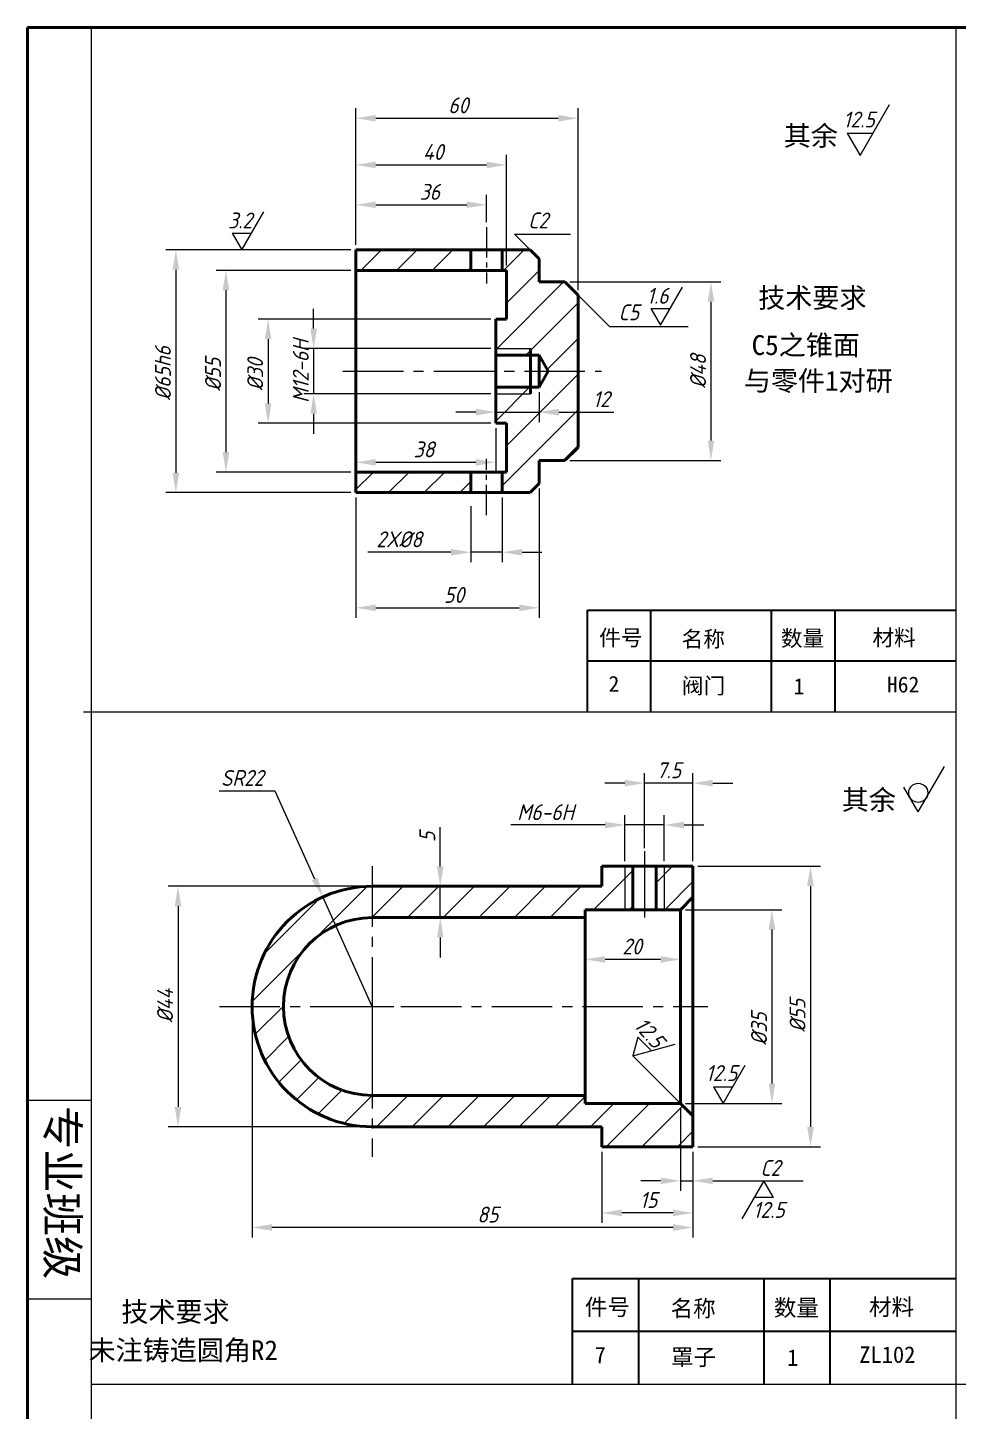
# Model space of a CAD drawing. Header units: millimetres. Extents: x 379 to 604, y 30 to 360.
# Drawn here: x 379 to 496.1, y 185.9 to 360 of the extents above; entities that cross this region are included whole.
import ezdxf

# ---------------------------------------------------------------- set-up
doc = ezdxf.new("R2010")
doc.units = ezdxf.units.MM
doc.header["$MEASUREMENT"] = 0
doc.linetypes.add('CENTER2', pattern=[28.575, 19.05, -3.175, 3.175, -3.175])
for name, color, linetype, lineweight in [('文字', 7, 'Continuous', 18), ('点划线', 4, 'CENTER2', 18), ('粗实线', 1, 'Continuous', 40), ('粗线', 7, 'Continuous', 40), ('细实线', 7, 'Continuous', 18), ('细线', 7, 'Continuous', 18)]:
    doc.layers.add(name, color=color, linetype=linetype, lineweight=lineweight)
doc.layers.add('结构线', color=2, linetype='Continuous')
doc.layers.add('边框', color=5, linetype='Continuous')
doc.styles.get("Standard").update_dxf_attribs({"font": 'SIMFANG.TTF'})
doc.styles.add('数字', font='isocp.shx', dxfattribs={"oblique": 15, "height": 2.5})
doc.dimstyles.new('Cai-68$0', dxfattribs={"dimscale": 0, "dimtxt": 2.5, "dimasz": 2.5, "dimexe": 1.25, "dimexo": 0.625, "dimtad": 1, "dimdec": 3, "dimdsep": 46, "dimtxsty": '数字', "dimcen": 0, "dimclrd": 256, "dimclre": 256, "dimclrt": 256, "dimaunit": 2, "dimazin": 2, "dimtfac": 1, "dimtdec": 3, "dimtmove": 0, "dimatfit": 3, "dimfxl": 0, "dimfrac": 2, "dimlwd": -1, "dimlwe": -1, "dimarcsym": 0})
doc.dimstyles.new('Cai-68$4', dxfattribs={"dimscale": 0, "dimtxt": 2.5, "dimasz": 2.5, "dimexe": 1.25, "dimexo": 0.625, "dimtad": 1, "dimtih": 1, "dimtoh": 1, "dimdec": 3, "dimdsep": 46, "dimtxsty": '数字', "dimcen": 0, "dimclrd": 256, "dimclre": 256, "dimclrt": 256, "dimadec": 0, "dimazin": 2, "dimtfac": 1, "dimtdec": 3, "dimtmove": 0, "dimatfit": 3, "dimfxl": 0, "dimlwd": -1, "dimlwe": -1, "dimarcsym": 0})

# ---------------------------------------------------------------- blocks, each defined once
blk = doc.blocks.new('*D2')
at = {"layer": 'Defpoints', "color": 0}
for p in [(437.95, 319.61), (415.02, 313.89), (437.95, 313.89)]:
    blk.add_point(p, dxfattribs=at)
at = {"layer": '文字'}
for p, q in [((415.02, 322.11), (415.02, 324.61)), ((437.32, 319.61), (413.77, 319.61)), ((415.02, 319.61), (415.02, 313.89)), ((437.32, 313.89), (413.77, 313.89)), ((415.02, 311.39), (415.02, 308.89))]:
    blk.add_line(p, q, dxfattribs=at)
for points in [[(414.61, 322.11), (415.44, 322.11), (415.02, 319.61)], [(414.61, 311.39), (415.44, 311.39), (415.02, 313.89)]]:
    blk.add_solid(points, dxfattribs=at)
at = {"layer": '文字', "insert": (413.4, 316.75), "char_height": 2, "attachment_point": 5, "rotation": 90, "style": '数字'}
blk.add_mtext('M12-6H', dxfattribs=at)
blk = doc.blocks.new('*D3')
at = {"layer": 'Defpoints', "color": 0}
for p in [(437.95, 323.3), (409.29, 310.2), (437.95, 310.2)]:
    blk.add_point(p, dxfattribs=at)
at = {"layer": '文字'}
for p, q in [((437.32, 323.3), (408.04, 323.3)), ((409.29, 320.8), (409.29, 312.7)), ((437.32, 310.2), (408.04, 310.2))]:
    blk.add_line(p, q, dxfattribs=at)
for points in [[(408.87, 320.8), (409.7, 320.8), (409.29, 323.3)], [(408.87, 312.7), (409.7, 312.7), (409.29, 310.2)]]:
    blk.add_solid(points, dxfattribs=at)
at = {"layer": '文字', "insert": (407.66, 316.34), "char_height": 2, "attachment_point": 5, "rotation": 90, "style": '数字'}
blk.add_mtext('%%c30', dxfattribs=at)
blk = doc.blocks.new('*D4')
at = {"layer": 'Defpoints', "color": 0}
for p in [(420.34, 329.44), (403.98, 304.06), (420.34, 304.06)]:
    blk.add_point(p, dxfattribs=at)
at = {"layer": '文字'}
for p, q in [((419.72, 329.44), (402.73, 329.44)), ((403.98, 326.94), (403.98, 306.56)), ((419.72, 304.06), (402.73, 304.06))]:
    blk.add_line(p, q, dxfattribs=at)
for points in [[(403.56, 326.94), (404.4, 326.94), (403.98, 329.44)], [(403.56, 306.56), (404.4, 306.56), (403.98, 304.06)]]:
    blk.add_solid(points, dxfattribs=at)
at = {"layer": '文字', "insert": (402.35, 316.34), "char_height": 2, "attachment_point": 5, "rotation": 90, "style": '数字'}
blk.add_mtext('%%c55', dxfattribs=at)
blk = doc.blocks.new('*D5')
at = {"layer": 'Defpoints', "color": 0}
for p in [(420.34, 332.03), (397.67, 301.47), (420.34, 301.47)]:
    blk.add_point(p, dxfattribs=at)
at = {"layer": '文字'}
for p, q in [((419.72, 332.03), (396.42, 332.03)), ((397.67, 329.53), (397.67, 303.97)), ((419.72, 301.47), (396.42, 301.47))]:
    blk.add_line(p, q, dxfattribs=at)
for points in [[(397.25, 329.53), (398.08, 329.53), (397.67, 332.03)], [(397.25, 303.97), (398.08, 303.97), (397.67, 301.47)]]:
    blk.add_solid(points, dxfattribs=at)
at = {"layer": '文字', "insert": (396.04, 316.49), "char_height": 2, "attachment_point": 5, "rotation": 90, "style": '数字'}
blk.add_mtext('%%c65h6', dxfattribs=at)
blk = doc.blocks.new('*D6')
at = {"layer": 'Defpoints', "color": 0}
for p in [(436.8, 337.7), (436.8, 334.88), (420.34, 332.03)]:
    blk.add_point(p, dxfattribs=at)
at = {"layer": '文字'}
for p, q in [((420.34, 332.65), (420.34, 338.95)), ((422.84, 337.7), (434.3, 337.7)), ((436.8, 335.5), (436.8, 338.95))]:
    blk.add_line(p, q, dxfattribs=at)
for points in [[(422.84, 338.12), (422.84, 337.29), (420.34, 337.7)], [(434.3, 338.12), (434.3, 337.29), (436.8, 337.7)]]:
    blk.add_solid(points, dxfattribs=at)
at = {"layer": '文字', "insert": (429.65, 339.33), "char_height": 2, "attachment_point": 5, "style": '数字'}
blk.add_mtext('36', dxfattribs=at)
blk = doc.blocks.new('*D7')
at = {"layer": 'Defpoints', "color": 0}
for p in [(439.31, 342.72), (420.34, 332.03), (439.31, 329.44)]:
    blk.add_point(p, dxfattribs=at)
at = {"layer": '文字'}
for p, q in [((420.34, 332.65), (420.34, 343.97)), ((439.31, 330.06), (439.31, 343.97)), ((422.84, 342.72), (436.81, 342.72))]:
    blk.add_line(p, q, dxfattribs=at)
for points in [[(422.84, 343.14), (422.84, 342.3), (420.34, 342.72)], [(436.81, 343.14), (436.81, 342.3), (439.31, 342.72)]]:
    blk.add_solid(points, dxfattribs=at)
at = {"layer": '文字', "insert": (430.08, 344.35), "char_height": 2, "attachment_point": 5, "style": '数字'}
blk.add_mtext('40', dxfattribs=at)
blk = doc.blocks.new('*D8')
at = {"layer": 'Defpoints', "color": 0}
for p in [(448.33, 348.6), (420.34, 332.03), (448.33, 326.33)]:
    blk.add_point(p, dxfattribs=at)
at = {"layer": '文字'}
for p, q in [((420.34, 332.65), (420.34, 349.85)), ((422.84, 348.6), (445.83, 348.6)), ((448.33, 326.96), (448.33, 349.85))]:
    blk.add_line(p, q, dxfattribs=at)
for points in [[(422.84, 349.01), (422.84, 348.18), (420.34, 348.6)], [(445.83, 349.01), (445.83, 348.18), (448.33, 348.6)]]:
    blk.add_solid(points, dxfattribs=at)
at = {"layer": '文字', "insert": (433.24, 350.22), "char_height": 2, "attachment_point": 5, "style": '数字'}
blk.add_mtext('60', dxfattribs=at)
blk = doc.blocks.new('*D9')
at = {"layer": 'Defpoints', "color": 0}
for p in [(438.78, 301.47), (434.82, 300.41), (434.82, 293.96)]:
    blk.add_point(p, dxfattribs=at)
at = {"layer": '文字'}
for p, q in [((434.82, 299.78), (434.82, 292.71)), ((438.78, 300.85), (438.78, 292.71)), ((432.32, 293.96), (421.85, 293.96)), ((438.78, 293.96), (434.82, 293.96)), ((441.28, 293.96), (443.78, 293.96))]:
    blk.add_line(p, q, dxfattribs=at)
for points in [[(432.32, 294.38), (432.32, 293.54), (434.82, 293.96)], [(441.28, 294.38), (441.28, 293.54), (438.78, 293.96)]]:
    blk.add_solid(points, dxfattribs=at)
at = {"layer": '文字', "insert": (425.79, 295.59), "char_height": 2, "attachment_point": 5, "style": '数字'}
blk.add_mtext('2X%%c8', dxfattribs=at)
blk = doc.blocks.new('*D10')
at = {"layer": 'Defpoints', "color": 0}
for p in [(420.34, 301.47), (443.41, 302.6), (443.41, 286.97)]:
    blk.add_point(p, dxfattribs=at)
at = {"layer": '文字'}
for p, q in [((443.41, 301.98), (443.41, 285.72)), ((420.34, 300.85), (420.34, 285.72)), ((422.84, 286.97), (440.91, 286.97))]:
    blk.add_line(p, q, dxfattribs=at)
for points in [[(422.84, 287.38), (422.84, 286.55), (420.34, 286.97)], [(440.91, 287.38), (440.91, 286.55), (443.41, 286.97)]]:
    blk.add_solid(points, dxfattribs=at)
at = {"layer": '文字', "insert": (432.7, 288.59), "char_height": 2, "attachment_point": 5, "style": '数字'}
blk.add_mtext('50', dxfattribs=at)
blk = doc.blocks.new('*D11')
at = {"layer": 'Defpoints', "color": 0}
for p in [(446.67, 327.99), (446.67, 305.51), (465.06, 305.51)]:
    blk.add_point(p, dxfattribs=at)
at = {"layer": '文字'}
for p, q in [((447.29, 327.99), (466.31, 327.99)), ((465.06, 325.49), (465.06, 308.01)), ((447.29, 305.51), (466.31, 305.51))]:
    blk.add_line(p, q, dxfattribs=at)
for points in [[(464.65, 325.49), (465.48, 325.49), (465.06, 327.99)], [(464.65, 308.01), (465.48, 308.01), (465.06, 305.51)]]:
    blk.add_solid(points, dxfattribs=at)
at = {"layer": '文字', "insert": (463.44, 316.73), "char_height": 2, "attachment_point": 5, "rotation": 90, "style": '数字'}
blk.add_mtext('%%c48', dxfattribs=at)
blk = doc.blocks.new('*D12')
at = {"layer": 'Defpoints', "color": 0}
for p in [(437.95, 313.89), (443.41, 314.74), (443.41, 311.6)]:
    blk.add_point(p, dxfattribs=at)
at = {"layer": '文字'}
for p, q in [((443.41, 314.11), (443.41, 310.35)), ((435.45, 311.6), (432.95, 311.6)), ((437.95, 313.27), (437.95, 310.35)), ((437.95, 311.6), (443.41, 311.6)), ((445.91, 311.6), (452.82, 311.6))]:
    blk.add_line(p, q, dxfattribs=at)
for points in [[(435.45, 312.02), (435.45, 311.19), (437.95, 311.6)], [(445.91, 312.02), (445.91, 311.19), (443.41, 311.6)]]:
    blk.add_solid(points, dxfattribs=at)
at = {"layer": '文字', "insert": (451.25, 313.23), "char_height": 2, "attachment_point": 5, "style": '数字'}
blk.add_mtext('12', dxfattribs=at)
blk = doc.blocks.new('*D15')
at = {"layer": 'Defpoints', "color": 0}
for p in [(437.95, 310.2), (420.34, 307.23), (420.34, 305.28)]:
    blk.add_point(p, dxfattribs=at)
at = {"layer": '文字'}
for p, q in [((437.95, 309.58), (437.95, 304.03)), ((420.34, 306.61), (420.34, 304.03)), ((435.45, 305.28), (422.84, 305.28))]:
    blk.add_line(p, q, dxfattribs=at)
for points in [[(422.84, 305.7), (422.84, 304.87), (420.34, 305.28)], [(435.45, 305.7), (435.45, 304.87), (437.95, 305.28)]]:
    blk.add_solid(points, dxfattribs=at)
at = {"layer": '文字', "insert": (428.92, 306.91), "char_height": 2, "attachment_point": 5, "style": '数字'}
blk.add_mtext('38', dxfattribs=at)
blk = doc.blocks.new('*D38')
at = {"layer": 'Defpoints', "color": 0}
for p in [(461.22, 248.97), (461.22, 224.58), (472.74, 224.58)]:
    blk.add_point(p, dxfattribs=at)
at = {"layer": '文字'}
for p, q in [((461.85, 248.97), (473.99, 248.97)), ((472.74, 246.47), (472.74, 227.08)), ((461.85, 224.58), (473.99, 224.58))]:
    blk.add_line(p, q, dxfattribs=at)
for points in [[(472.33, 246.47), (473.16, 246.47), (472.74, 248.97)], [(472.33, 227.08), (473.16, 227.08), (472.74, 224.58)]]:
    blk.add_solid(points, dxfattribs=at)
at = {"layer": '文字', "insert": (471.12, 233.97), "char_height": 2, "attachment_point": 5, "rotation": 90, "style": '数字'}
blk.add_mtext('%%c35', dxfattribs=at)
blk = doc.blocks.new('*D39')
at = {"layer": 'Defpoints', "color": 0}
for p in [(462.8, 254.44), (462.8, 219.12), (477.6, 219.12)]:
    blk.add_point(p, dxfattribs=at)
at = {"layer": '文字'}
for p, q in [((463.42, 254.44), (478.85, 254.44)), ((477.6, 251.94), (477.6, 221.62)), ((463.42, 219.12), (478.85, 219.12))]:
    blk.add_line(p, q, dxfattribs=at)
for points in [[(477.18, 251.94), (478.02, 251.94), (477.6, 254.44)], [(477.18, 221.62), (478.02, 221.62), (477.6, 219.12)]]:
    blk.add_solid(points, dxfattribs=at)
at = {"layer": '文字', "insert": (475.97, 235.64), "char_height": 2, "attachment_point": 5, "rotation": 90, "style": '数字'}
blk.add_mtext('%%c55', dxfattribs=at)
blk = doc.blocks.new('*D40')
at = {"layer": 'Defpoints', "color": 0}
for p in [(449.23, 242.71), (461.22, 242.01), (449.23, 241.88)]:
    blk.add_point(p, dxfattribs=at)
at = {"layer": '文字'}
for p, q in [((449.23, 242.5), (449.23, 243.96)), ((461.22, 242.64), (461.22, 243.96)), ((458.72, 242.71), (451.73, 242.71))]:
    blk.add_line(p, q, dxfattribs=at)
for points in [[(451.73, 243.12), (451.73, 242.29), (449.23, 242.71)], [(458.72, 243.12), (458.72, 242.29), (461.22, 242.71)]]:
    blk.add_solid(points, dxfattribs=at)
at = {"layer": '文字', "insert": (455.12, 244.33), "char_height": 2, "attachment_point": 5, "style": '数字'}
blk.add_mtext('20', dxfattribs=at)
blk = doc.blocks.new('*D41')
at = {"layer": 'Defpoints', "color": 0}
for p in [(459.17, 259.63), (454.23, 254.44), (459.17, 254.44)]:
    blk.add_point(p, dxfattribs=at)
at = {"layer": '文字'}
for p, q in [((451.73, 259.63), (439.86, 259.63)), ((454.23, 255.06), (454.23, 260.88)), ((459.17, 259.63), (454.23, 259.63)), ((459.17, 255.06), (459.17, 260.88)), ((461.67, 259.63), (464.17, 259.63))]:
    blk.add_line(p, q, dxfattribs=at)
for points in [[(451.73, 260.04), (451.73, 259.21), (454.23, 259.63)], [(461.67, 260.04), (461.67, 259.21), (459.17, 259.63)]]:
    blk.add_solid(points, dxfattribs=at)
at = {"layer": '文字', "insert": (444.23, 261.25), "char_height": 2, "attachment_point": 5, "style": '数字'}
blk.add_mtext('M6-6H', dxfattribs=at)
blk = doc.blocks.new('*D42')
at = {"layer": 'Defpoints', "color": 0}
for p in [(456.7, 264.9), (456.7, 256.07), (462.8, 254.44)]:
    blk.add_point(p, dxfattribs=at)
at = {"layer": '文字'}
for p, q in [((454.2, 264.9), (451.7, 264.9)), ((456.7, 256.7), (456.7, 266.15)), ((462.8, 264.9), (456.7, 264.9)), ((462.8, 255.06), (462.8, 266.15)), ((465.3, 264.9), (467.8, 264.9))]:
    blk.add_line(p, q, dxfattribs=at)
for points in [[(454.2, 265.31), (454.2, 264.48), (456.7, 264.9)], [(465.3, 265.31), (465.3, 264.48), (462.8, 264.9)]]:
    blk.add_solid(points, dxfattribs=at)
at = {"layer": '文字', "insert": (459.75, 266.52), "char_height": 2, "attachment_point": 5, "style": '数字'}
blk.add_mtext('7.5', dxfattribs=at)
blk = doc.blocks.new('*D43')
at = {"layer": 'Defpoints', "color": 0}
for p in [(430.83, 251.91), (430.55, 247.97), (430.97, 247.97)]:
    blk.add_point(p, dxfattribs=at)
at = {"layer": '文字'}
for p, q in [((430.97, 254.41), (430.97, 259.35)), ((430.97, 247.97), (430.97, 251.91)), ((431.45, 251.91), (432.22, 251.91)), ((431.18, 247.97), (432.22, 247.97)), ((430.97, 245.47), (430.97, 242.97))]:
    blk.add_line(p, q, dxfattribs=at)
for points in [[(430.55, 254.41), (431.38, 254.41), (430.97, 251.91)], [(430.55, 245.47), (431.38, 245.47), (430.97, 247.97)]]:
    blk.add_solid(points, dxfattribs=at)
at = {"layer": '文字', "insert": (429.34, 258.13), "char_height": 2, "attachment_point": 5, "rotation": 90, "style": '数字'}
blk.add_mtext('5', dxfattribs=at)
blk = doc.blocks.new('*D44')
at = {"layer": 'Defpoints', "color": 0}
for p in [(416.18, 250.57), (422.41, 236.78)]:
    blk.add_point(p, dxfattribs=at)
at = {"layer": '文字'}
for p, q in [((403.11, 263.93), (410.15, 263.93)), ((410.15, 263.93), (415.15, 252.85)), ((422.41, 236.78), (416.18, 250.57))]:
    blk.add_line(p, q, dxfattribs=at)
blk.add_solid([(415.53, 253.02), (414.77, 252.68), (416.18, 250.57)], dxfattribs=at)
at = {"layer": '文字', "insert": (406.03, 265.55), "char_height": 2, "attachment_point": 5, "style": '数字'}
blk.add_mtext('SR22', dxfattribs=at)
blk = doc.blocks.new('*D45')
at = {"layer": 'Defpoints', "color": 0}
for p in [(422.41, 251.91), (397.94, 221.64), (422.41, 221.64)]:
    blk.add_point(p, dxfattribs=at)
at = {"layer": '文字'}
for p, q in [((421.78, 251.91), (396.69, 251.91)), ((397.94, 249.41), (397.94, 224.14)), ((421.78, 221.64), (396.69, 221.64))]:
    blk.add_line(p, q, dxfattribs=at)
for points in [[(397.52, 249.41), (398.35, 249.41), (397.94, 251.91)], [(397.52, 224.14), (398.35, 224.14), (397.94, 221.64)]]:
    blk.add_solid(points, dxfattribs=at)
at = {"layer": '文字', "insert": (396.31, 236.88), "char_height": 2, "attachment_point": 5, "rotation": 90, "style": '数字'}
blk.add_mtext('%%c44', dxfattribs=at)
blk = doc.blocks.new('*D47')
at = {"layer": 'Defpoints', "color": 0}
for p in [(451.33, 219.12), (462.8, 219.12), (451.33, 210.8)]:
    blk.add_point(p, dxfattribs=at)
at = {"layer": '文字'}
for p, q in [((451.33, 218.49), (451.33, 209.55)), ((462.8, 218.49), (462.8, 209.55)), ((460.3, 210.8), (453.83, 210.8))]:
    blk.add_line(p, q, dxfattribs=at)
for points in [[(453.83, 211.21), (453.83, 210.38), (451.33, 210.8)], [(460.3, 211.21), (460.3, 210.38), (462.8, 210.8)]]:
    blk.add_solid(points, dxfattribs=at)
at = {"layer": '文字', "insert": (457.2, 212.42), "char_height": 2, "attachment_point": 5, "style": '数字'}
blk.add_mtext('15', dxfattribs=at)
blk = doc.blocks.new('*D48')
at = {"layer": 'Defpoints', "color": 0}
for p in [(407.27, 236.78), (462.8, 219.12), (407.27, 208.96)]:
    blk.add_point(p, dxfattribs=at)
at = {"layer": '文字'}
for p, q in [((407.27, 236.15), (407.27, 207.71)), ((462.8, 218.49), (462.8, 207.71)), ((460.3, 208.96), (409.77, 208.96))]:
    blk.add_line(p, q, dxfattribs=at)
for points in [[(409.77, 209.38), (409.77, 208.54), (407.27, 208.96)], [(460.3, 209.38), (460.3, 208.54), (462.8, 208.96)]]:
    blk.add_solid(points, dxfattribs=at)
at = {"layer": '文字', "insert": (436.96, 210.59), "char_height": 2, "attachment_point": 5, "style": '数字'}
blk.add_mtext('85', dxfattribs=at)

msp = doc.modelspace()

# ---------------------------------------------------------------- hatches: boundary and pattern name
at = {"layer": '文字'}
h = msp.add_hatch(dxfattribs=at)
h.set_pattern_fill('ANSI31', color=0, style=0)
h.set_pattern_definition([(45, (6.0543, 17.7798), (-2.245064, 2.245064), [])])
h.paths.add_polyline_path([(434.8179, 329.4369), (434.8179, 332.0288), (420.3443, 332.0288), (420.3443, 329.4369)])
h.paths.add_polyline_path([(439.3069, 323.2994), (437.9497, 323.2994), (437.9497, 319.6058), (442.3486, 319.6058), (442.3486, 318.7613), (443.4149, 318.7613), (444.576, 316.7501), (448.3293, 316.7501), (448.3293, 326.3313), (446.6667, 327.9939), (443.4149, 327.9939), (443.4149, 330.896), (442.2821, 332.0288), (438.7849, 332.0288), (438.7849, 329.4369), (439.3069, 329.4369)])
h.paths.add_polyline_path([(437.9497, 319.6058), (437.9497, 318.7613), (442.3486, 318.7613), (442.3486, 319.6058)], flags=16)
h.paths.add_polyline_path([(437.9497, 314.739), (437.9497, 313.8944), (442.3486, 313.8944), (442.3486, 314.739)])
h.paths.add_polyline_path([(439.3069, 304.0634), (438.7849, 304.0634), (438.7849, 301.4715), (442.2821, 301.4715), (443.4149, 302.6042), (443.4149, 305.5064), (446.6667, 305.5064), (448.3293, 307.169), (448.3293, 316.7501), (444.576, 316.7501), (443.4149, 314.739), (442.3486, 314.739), (442.3486, 313.8944), (437.9497, 313.8944), (437.9497, 310.2008), (439.3069, 310.2008)])
h.paths.add_polyline_path([(434.8179, 301.4715), (434.8179, 304.0634), (420.3443, 304.0634), (420.3443, 301.4715)])
h = msp.add_hatch(dxfattribs=at)
h.set_pattern_fill('ANSI31', color=0, style=0)
h.set_pattern_definition([(45, (6.0543, 15.7778), (-2.245064, 2.245064), [])])
h.paths.add_polyline_path([(449.2295, 247.97), (449.2295, 248.97), (454.2251, 248.97), (454.2251, 254.4357), (451.3332, 254.4357), (451.3332, 251.9131), (422.4075, 251.9131), (422.4075, 247.97)])
h.paths.add_polyline_path([(455.2251, 254.4357), (454.2251, 254.4357), (454.2251, 248.97), (455.2251, 248.97)])
h.paths.add_polyline_path([(458.1702, 248.97), (459.1702, 248.97), (459.1702, 254.4357), (458.1702, 254.4357)])
h.paths.add_polyline_path([(462.7983, 254.4357), (459.1702, 254.4357), (459.1702, 248.97), (461.2206, 248.97), (462.7983, 250.5477)])
h.paths.add_polyline_path([(407.2715, 236.7771), (411.2146, 236.7771, -0.41421356), (422.4075, 247.97), (422.4075, 251.9131, 0.41421356)])
h.paths.add_polyline_path([(411.2146, 236.7771), (407.2715, 236.7771, 0.41421356), (422.4075, 221.6412), (422.4075, 225.5843, -0.41421356)])
h.paths.add_polyline_path([(422.4075, 225.5843), (422.4075, 221.6412), (451.3332, 221.6412), (451.3332, 219.1185), (462.7983, 219.1185), (462.7983, 223.0065), (461.2206, 224.5843), (449.2295, 224.5843), (449.2295, 225.5843)])

# ---------------------------------------------------------------- linework, layer by layer
at = {"layer": '文字', "color": 0}
for p, q in [((495.8965, 360), (495.8965, 30)), ((442.2821, 332.0288), (440.3061, 334.0049)), ((440.3061, 334.0049), (447.377, 334.0049)), ((448.3293, 326.3313), (452.2732, 322.3874)), ((386.0543, 273.883), (495.8965, 273.883)), ((461.2206, 224.5843), (455.2164, 230.5884)), ((387, 189.2455), (596, 189.2455))]:
    msp.add_line(p, q, dxfattribs=at)
at = {"layer": '文字'}
for p, q in [((483.8445, 343.9233), (487.5396, 350.3233)), ((482.2279, 346.7233), (485.4611, 346.7233)), ((482.2279, 346.7233), (483.8445, 343.9233)), ((405.9874, 332.0288), (408.7587, 336.8288)), ((404.775, 334.1288), (407.1999, 334.1288)), ((404.775, 334.1288), (405.9874, 332.0288)), ((458.7131, 322.5488), (461.4844, 327.3488)), ((457.5007, 324.6488), (459.9256, 324.6488)), ((457.5007, 324.6488), (458.7131, 322.5488)), ((455.844, 232.9306), (455.2164, 230.5884)), ((455.2164, 230.5884), (460.5702, 232.0229)), ((455.844, 232.9306), (457.5587, 231.216)), ((466.6104, 224.5843), (469.3817, 229.3843)), ((465.3979, 226.6843), (467.8228, 226.6843)), ((465.3979, 226.6843), (466.6104, 224.5843)), ((461.2206, 223.9593), (461.2206, 213.5848)), ((462.7983, 218.4935), (462.7983, 213.5848)), ((458.7206, 214.8348), (456.2206, 214.8348)), ((461.2206, 214.8348), (462.7983, 214.8348)), ((465.2983, 214.8348), (476.6649, 214.8348)), ((471.7124, 214.8348), (468.9411, 210.0348)), ((472.9248, 212.7348), (471.7124, 214.8348)), ((472.9248, 212.7348), (470.5, 212.7348))]:
    msp.add_line(p, q, dxfattribs=at)
at = {"layer": '文字', "linetype": 'Continuous'}
for q in [(494.4889, 267.0101), (489.3778, 264.3928)]:
    msp.add_line((491.1778, 261.2751), q, dxfattribs=at)
at = {"layer": '文字'}
msp.add_circle((491.1778, 263.6751), 1.2, dxfattribs=at)
for points in [[(458.7206, 215.2515), (458.7206, 214.4182), (461.2206, 214.8348)], [(465.2983, 215.2515), (465.2983, 214.4182), (462.7983, 214.8348)]]:
    msp.add_solid(points, dxfattribs=at)
at = {"layer": '点划线', "color": 0, "ltscale": 0.2}
for p, q in [((436.8014, 334.8792), (436.8014, 327.7853)), ((436.8014, 298.6211), (436.8014, 305.715))]:
    msp.add_line(p, q, dxfattribs=at)
at = {"layer": '点划线', "color": 0, "ltscale": 0.4}
for p, q in [((418.7145, 316.7501), (451.2857, 316.7501)), ((422.4075, 254.4357), (422.4075, 217.8572)), ((403.1587, 236.7771), (464.6917, 236.7771))]:
    msp.add_line(p, q, dxfattribs=at)
at = {"layer": '点划线', "color": 0}
msp.add_line((456.6976, 256.3277), (456.6976, 247.97), dxfattribs=at)
at = {"layer": '粗实线', "color": 0}
for p, q in [((420.3443, 316.7501), (420.3443, 332.0288)), ((420.3443, 332.0288), (442.2821, 332.0288)), ((434.8179, 332.0288), (434.8179, 329.4369)), ((438.7849, 332.0288), (438.7849, 329.4369)), ((442.2821, 332.0288), (443.4149, 330.896)), ((443.4149, 330.896), (443.4149, 327.9939)), ((420.3443, 329.4369), (439.3069, 329.4369)), ((439.3069, 329.4369), (439.3069, 323.2994)), ((443.4149, 327.9939), (446.6667, 327.9939)), ((446.6667, 327.9939), (448.3293, 326.3313)), ((448.3293, 326.3313), (448.3293, 316.7501)), ((439.3069, 323.2994), (437.9497, 323.2994)), ((437.9497, 323.2994), (437.9497, 316.7501)), ((437.9497, 318.7613), (443.4149, 318.7613)), ((442.3486, 319.6058), (442.3486, 316.7501)), ((443.4149, 318.7613), (443.4149, 316.7501)), ((443.4149, 318.7613), (444.576, 316.7501)), ((420.3443, 316.7501), (420.3443, 301.4715)), ((437.9497, 310.2008), (437.9497, 316.7501)), ((442.3486, 313.8944), (442.3486, 316.7501)), ((443.4149, 314.739), (444.576, 316.7501)), ((443.4149, 314.739), (443.4149, 316.7501)), ((448.3293, 307.169), (448.3293, 316.7501)), ((437.9497, 314.739), (443.4149, 314.739)), ((439.3069, 310.2008), (437.9497, 310.2008)), ((439.3069, 304.0634), (439.3069, 310.2008)), ((446.6667, 305.5064), (448.3293, 307.169)), ((443.4149, 305.5064), (446.6667, 305.5064)), ((443.4149, 302.6042), (443.4149, 305.5064)), ((420.3443, 304.0634), (439.3069, 304.0634)), ((434.8179, 301.4715), (434.8179, 304.0634)), ((438.7849, 301.4715), (438.7849, 304.0634)), ((420.3443, 301.4715), (442.2821, 301.4715)), ((442.2821, 301.4715), (443.4149, 302.6042)), ((462.7983, 254.4357), (451.3332, 254.4357)), ((451.3332, 254.4357), (451.3332, 251.9131)), ((455.2251, 254.4357), (455.2251, 248.97)), ((458.1702, 254.4357), (458.1702, 248.97)), ((462.7983, 236.7771), (462.7983, 254.4357)), ((451.3332, 251.9131), (422.4075, 251.9131)), ((449.2295, 248.97), (449.2295, 236.7771)), ((449.2295, 248.97), (461.2206, 248.97)), ((461.2206, 248.97), (462.7983, 250.5477)), ((461.2206, 248.97), (461.2206, 236.7771)), ((449.2295, 247.97), (422.4075, 247.97)), ((449.2295, 224.5843), (449.2295, 236.7771)), ((461.2206, 224.5843), (461.2206, 236.7771)), ((462.7983, 236.7771), (462.7983, 219.1185)), ((449.2295, 225.5843), (422.4075, 225.5843)), ((449.2295, 224.5843), (461.2206, 224.5843)), ((461.2206, 224.5843), (462.7983, 223.0065)), ((451.3332, 221.6412), (422.4075, 221.6412)), ((451.3332, 219.1185), (451.3332, 221.6412)), ((462.7983, 219.1185), (451.3332, 219.1185))]:
    msp.add_line(p, q, dxfattribs=at)
for radius in [15.136, 11.1929]:
    msp.add_arc((422.4075, 236.7771), radius, 90, 270, dxfattribs=at)
at = {"layer": '粗线', "color": 0}
msp.add_lwpolyline([(379, 360), (379, 30), (604, 30), (604, 360)], close=True, dxfattribs=at)
at = {"layer": '细实线'}
for p, q in [((452.2732, 322.3874), (462.1922, 322.3874)), ((422.4075, 239.8044), (422.4075, 231.328)), ((419.2265, 236.7771), (425.1341, 236.7771))]:
    msp.add_line(p, q, dxfattribs=at)
at = {"layer": '细实线', "color": 0}
for p, q in [((437.9497, 319.6058), (442.3486, 319.6058)), ((437.9497, 313.8944), (442.3486, 313.8944)), ((454.2251, 254.4357), (454.2251, 248.97)), ((459.1702, 254.4357), (459.1702, 248.97))]:
    msp.add_line(p, q, dxfattribs=at)
at = {"layer": '细线', "color": 0}
for p, q in [((387, 360), (387, 30)), ((379, 225), (387, 225)), ((379, 200), (387, 200))]:
    msp.add_line(p, q, dxfattribs=at)
at = {"layer": '边框', "color": 0}
msp.add_line((443.4149, 327.9939), (446.6667, 327.9939), dxfattribs=at)
at = {"layer": '边框', "color": 0, "linetype": 'Continuous'}
for p, q in [((449.4965, 286.683), (495.8965, 286.683)), ((449.4965, 273.883), (449.4965, 286.683)), ((457.4965, 273.883), (457.4965, 286.683)), ((472.6965, 273.883), (472.6965, 286.683)), ((480.6965, 273.883), (480.6965, 286.683)), ((449.4965, 280.283), (495.8965, 280.283)), ((447.6405, 202.5575), (495.8965, 202.5575)), ((447.6405, 189.2455), (447.6405, 202.5575)), ((455.9605, 189.2455), (455.9605, 202.5575)), ((471.7685, 189.2455), (471.7685, 202.5575)), ((480.0885, 189.2455), (480.0885, 202.5575)), ((447.6405, 195.9015), (495.8965, 195.9015))]:
    msp.add_line(p, q, dxfattribs=at)

# ---------------------------------------------------------------- texts
at = {"color": 0, "lineweight": 5, "insert": (385.3788, 224.2646), "char_height": 4, "width": 23.3701, "attachment_point": 1, "rotation": 270}
msp.add_mtext('{\\f仿宋_GB2312|b0|i0|c134|p49;专业班级}', dxfattribs=at)
at = {"layer": '文字', "insert": (472.5442, 216.46), "char_height": 2, "attachment_point": 5, "style": '数字'}
msp.add_mtext('C2', dxfattribs=at)
at = {"layer": '细实线', "color": 0}
for s, p in [('其余', (474.228, 345.1403)), ('技术要求', (471.0151, 324.7405)), ('C5之锥面 ', (470.191, 318.7923)), (' 与零件1对研', (467.5031, 314.2992)), ('其余 ', (481.5484, 261.5458)), ('技术要求 ', (390.7999, 197.1025)), (' 未注铸造圆角R2', (384.9672, 192.2691))]:
    msp.add_text(s, height=2.5, dxfattribs=at).set_placement(p)
at = {"layer": '细实线', "char_height": 2, "width": 2.214761, "attachment_point": 1, "style": '数字'}
for s, insert in [('12.5', (481.7257, 349.4318)), ('3.2', (404.2522, 336.7309)), ('C2', (442.0346, 336.7309)), ('1.6', (456.9779, 327.2509)), ('C5', (453.4208, 325.1682)), ('12.5', (464.4072, 229.4012)), ('12.5', (470.3808, 212.1774))]:
    msp.add_mtext(s, dxfattribs=dict(at, insert=insert))
at = {"layer": '细实线', "insert": (456.74, 235.6383), "char_height": 2, "width": 2.214761, "attachment_point": 1, "rotation": 311.844021, "style": '数字'}
msp.add_mtext('12.5', dxfattribs=at)
at = {"layer": '结构线', "color": 0}
for s, height, p in [('件号', 2, (450.988, 282.2087)), ('名称', 2, (461.3697, 282.045)), ('数量', 2, (473.8728, 282.1259)), ('材料', 2, (485.3989, 282.2107)), ('2', 2, (452.1615, 276.3955)), ('阀门', 2, (461.4043, 276.1541)), ('1', 2, (475.4799, 276.0937)), ('H62', 2, (487.2253, 276.3162)), ('件号', 2.08, (449.1916, 197.9042)), ('数量', 2.08, (472.9919, 197.818)), ('材料', 2.08, (484.979, 197.9062)), ('名称', 2.08, (459.9886, 197.7339)), ('7', 2.08, (450.4121, 191.8585)), ('罩子', 2.08, (460.0246, 191.6074)), ('1', 2.08, (474.6632, 191.5446)), ('ZL102', 2.08, (483.7402, 191.9185))]:
    msp.add_text(s, height=height, dxfattribs=at).set_placement(p)

# ---------------------------------------------------------------- dimensions: what is measured, and where the dimension line sits
at = {"layer": '文字', "color": 0}
for base, p1, p2, text, picture, middle in [((448.3293, 348.5976), (420.3443, 332.0288), (448.3293, 326.3313), '60', '*D8', (433.2358, 348.5976)), ((439.3069, 342.7213), (420.3443, 332.0288), (439.3069, 329.4369), '40', '*D7', (430.0804, 342.7213)), ((436.8014, 337.7049), (420.3443, 332.0288), (436.8014, 334.8792), '36', '*D6', (429.6501, 337.7049)), ((443.4149, 311.6023), (437.9497, 313.8944), (443.4149, 314.739), '12', '*D12', (451.2495, 311.6023)), ((420.3443, 305.2828), (437.9497, 310.2008), (420.3443, 307.234), '38', '*D15', (428.9249, 305.2828)), ((443.4149, 286.9666), (420.3443, 301.4715), (443.4149, 302.6042), '50', '*D10', (432.7039, 286.9666)), ((434.8179, 293.9609), (438.7849, 301.4715), (434.8179, 300.4085), '2X%%c8', '*D9', (425.7861, 293.9609)), ((456.6976, 264.898), (462.7983, 254.4357), (456.6976, 256.0704), '7.5', '*D42', (459.748, 264.898)), ((459.1702, 259.6279), (454.2251, 254.4357), (459.1702, 254.4357), 'M6-6H', '*D41', (444.2251, 259.6279)), ((449.2295, 242.7081), (461.2206, 242.0146), (449.2295, 241.8759), '20', '*D40', (455.1166, 242.7081)), ((407.2715, 208.9614), (462.7983, 219.1185), (407.2715, 236.7771), '85', '*D48', (436.9628, 208.9614)), ((451.3332, 210.7975), (462.7983, 219.1185), (451.3332, 219.1185), '15', '*D47', (457.1977, 210.7975))]:
    dim = msp.add_linear_dim(base=base, p1=p1, p2=p2, text=text, dimstyle='Cai-68$0', override={"dimscale": 1}, dxfattribs=at)
    dim.commit()
    dim.dimension.update_dxf_attribs({"geometry": picture, "text_midpoint": middle, "dimtype": 160})
for base, p1, p2, text, picture, middle in [((397.6677, 301.4715), (420.3443, 332.0288), (420.3443, 301.4715), '%%c65h6', '*D5', (397.6677, 316.4855)), ((403.9784, 304.0634), (420.3443, 329.4369), (420.3443, 304.0634), '%%c55', '*D4', (403.9784, 316.3422)), ((465.0622, 305.5064), (446.6667, 327.9939), (446.6667, 305.5064), '%%c48', '*D11', (465.0622, 316.7259)), ((415.0221, 313.8944), (437.9497, 319.6058), (437.9497, 313.8944), 'M12-6H', '*D2', (415.0221, 316.7501)), ((409.2851, 310.2008), (437.9497, 323.2994), (437.9497, 310.2008), '%%c30', '*D3', (409.2851, 316.3422)), ((430.9681, 247.97), (430.8294, 251.9131), (430.5518, 247.97), '5', '*D43', (430.9681, 258.1292)), ((477.5997, 219.1185), (462.7983, 254.4357), (462.7983, 219.1185), '%%c55', '*D39', (477.5997, 235.635)), ((397.9375, 221.6412), (422.4075, 251.9131), (422.4075, 221.6412), '%%c44', '*D45', (397.9375, 236.8832)), ((472.7423, 224.5843), (461.2206, 248.97), (461.2206, 224.5843), '%%c35', '*D38', (472.7423, 233.9708))]:
    dim = msp.add_linear_dim(base=base, p1=p1, p2=p2, angle=90, text=text, dimstyle='Cai-68$0', override={"dimscale": 1}, dxfattribs=at)
    dim.commit()
    dim.dimension.update_dxf_attribs({"geometry": picture, "text_midpoint": middle, "dimtype": 160})
dim = msp.add_radius_dim(center=(422.4075, 236.7771), mpoint=(416.1796, 250.5724), text='SR22', dimstyle='Cai-68$4', override={"dimscale": 1}, dxfattribs=at)
dim.commit()
dim.dimension.update_dxf_attribs({"geometry": '*D44', "text_midpoint": (406.0259, 263.9272), "dimtype": 164})

doc.saveas('drawing.dxf')
